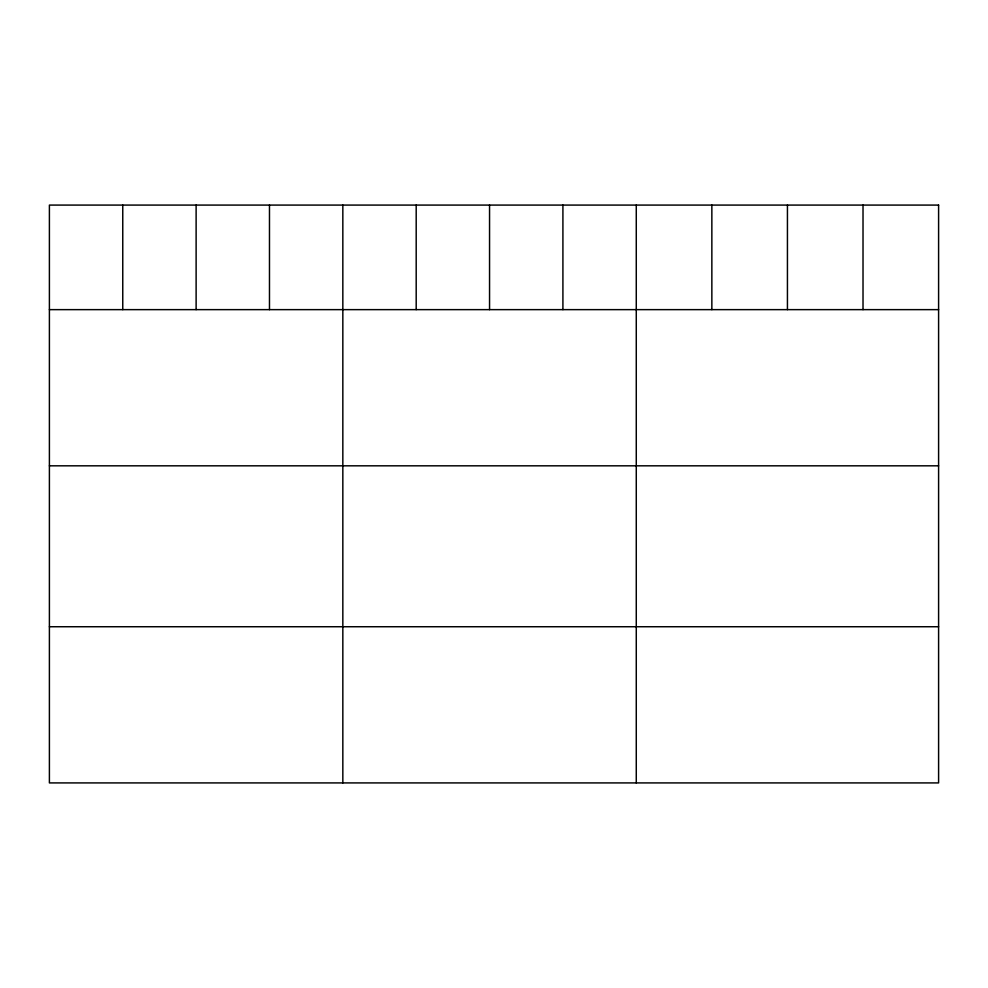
<?xml version="1.0" encoding="UTF-8"?>
<svg xmlns="http://www.w3.org/2000/svg" width="988" height="988" viewBox="0 0 988 988"><rect width="100%" height="100%" fill="white"/><g stroke="black" fill="none" stroke-linecap="round" stroke-linejoin="round"><path stroke-width="1.48" d="M49.4 309.639L938.6 309.639M49.4 465.817L938.6 465.817M49.4 626.738L938.6 626.738M863.018 205.084L863.018 309.639M787.436 205.084L787.436 309.639M711.854 205.084L711.854 309.639M636.272 205.084L636.272 782.916M562.913 205.084L562.913 309.639M489.554 205.084L489.554 309.639M416.195 205.084L416.195 309.639M342.836 205.084L342.836 782.916M269.477 205.084L269.477 309.639M196.118 205.084L196.118 309.639M122.759 205.084L122.759 309.639M938.6 205.084L49.4 205.084L49.4 782.916L938.6 782.916L938.6 205.084"/></g></svg>
